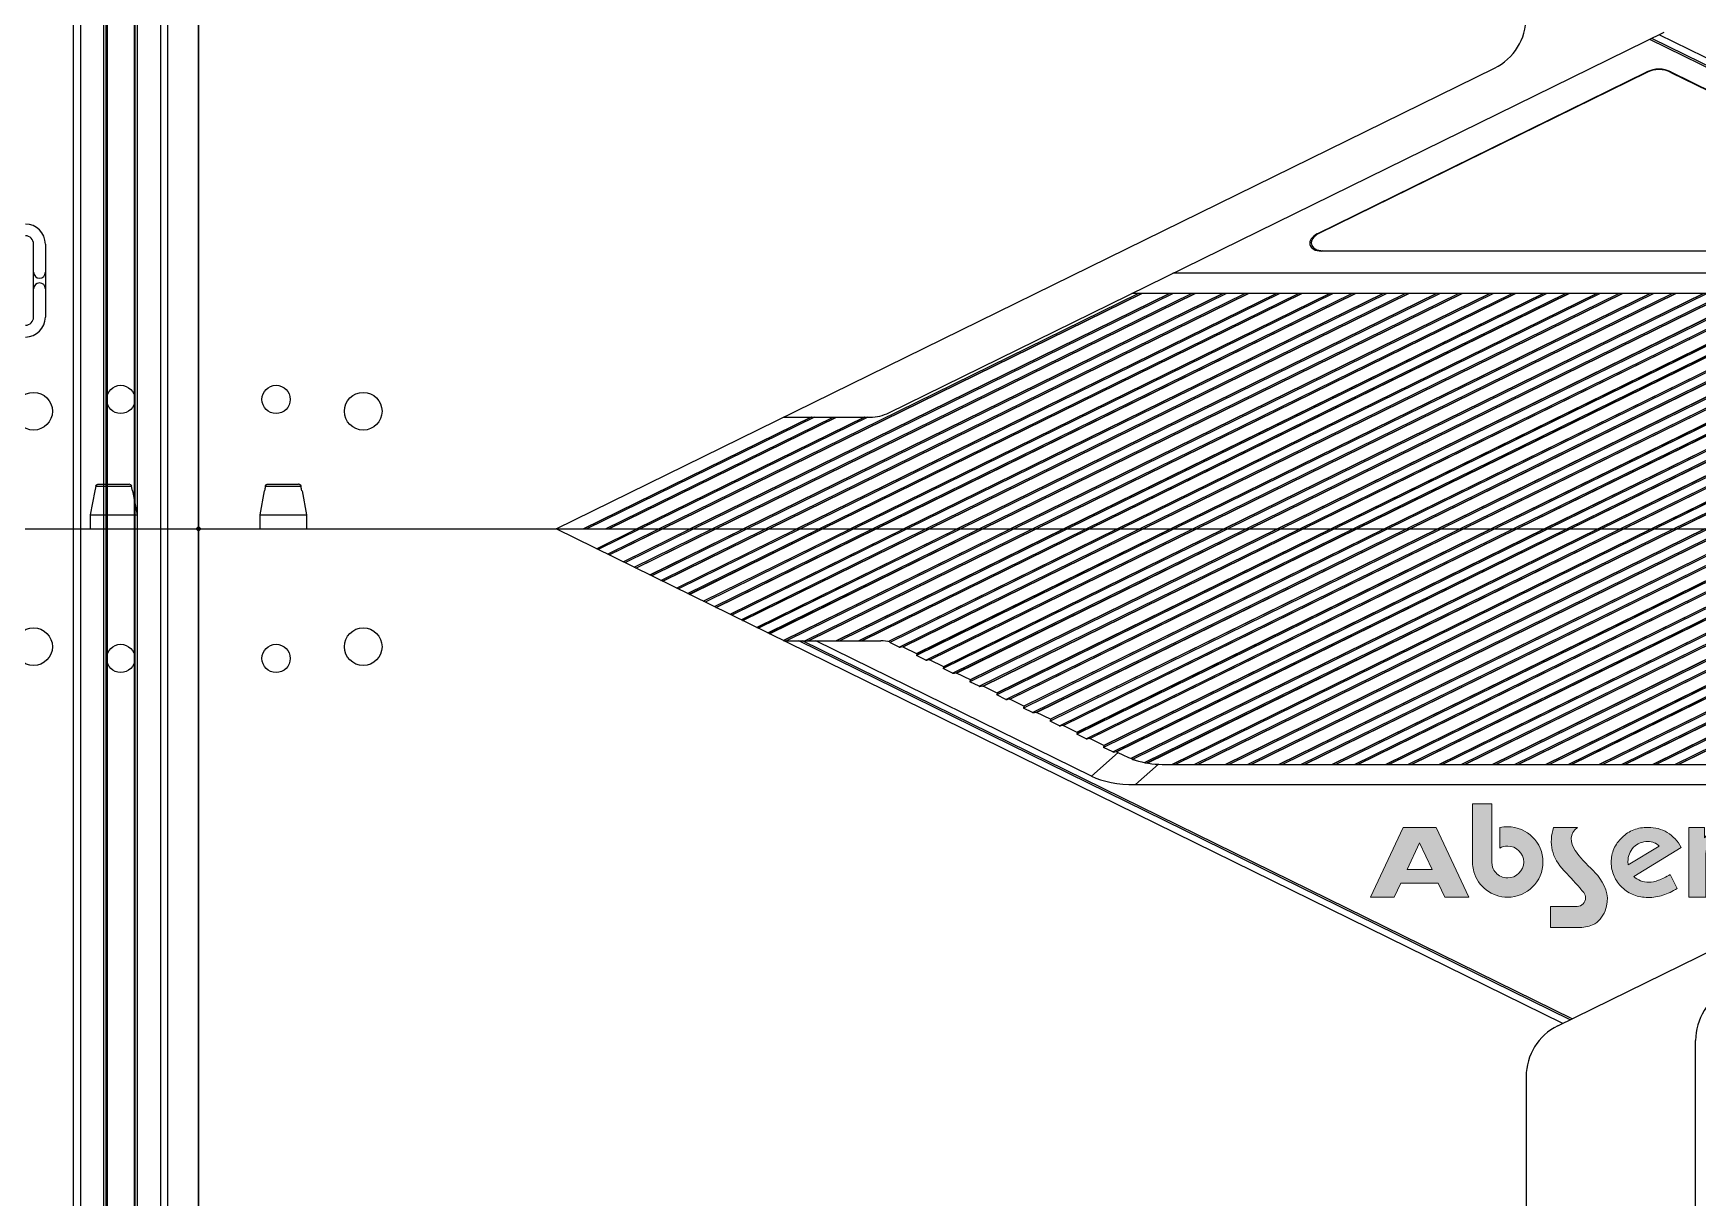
# Model space of a CAD drawing. Header units: millimetres. Extents: x 1927 to 14264, y 1863 to 5555.
# Drawn here: x 11938.8 to 12292.3, y 4331.5 to 4578.8 of the extents above; entities that cross this region are included whole.
import ezdxf

# ---------------------------------------------------------------- set-up
doc = ezdxf.new("R2010")
doc.units = ezdxf.units.MM
doc.layers.add('02___PRT_ALL_AXES', color=7, linetype='Continuous')
doc.layers.add('图层 1', color=7, linetype='Continuous', lineweight=18)

# ---------------------------------------------------------------- blocks, each defined once
blk = doc.blocks.new('rygj')
at = {"color": 114, "linetype": 'Continuous', "true_color": 0x139b48}
for p, q in [((4442.06, 3171.65), (5101.06, 3171.65)), ((4442.06, 3170.15), (5101.06, 3170.15)), ((4495.01, 3165.25), (5068.7, 3165.25)), ((4495.4, 3164.75), (5068.31, 3164.75)), ((4495.01, 3158.05), (5068.7, 3158.05)), ((4495.4, 3158.55), (5068.31, 3158.55)), ((4442.06, 3153.15), (5101.06, 3153.15)), ((4442.06, 3151.65), (5101.06, 3151.65))]:
    blk.add_line(p, q, dxfattribs=at)
at = {"layer": '02___PRT_ALL_AXES', "color": 114, "linetype": 'Continuous', "true_color": 0x139b48}
for p, q in [((5068.14, 3164.49), (4464.57, 3164.49)), ((5068.14, 3158.81), (4464.57, 3158.81))]:
    blk.add_line(p, q, dxfattribs=at)
blk = doc.blocks.new('ryfh')
at = {"rotation": 90}
blk.add_blockref('rygj', (11445.27, 369.86), dxfattribs=at)
blk = doc.blocks.new('RYHF')
at = {"true_color": 0xf58220}
h = blk.add_hatch(color=30, dxfattribs=at)
edge = h.paths.add_edge_path()
edge.add_spline(control_points=[(7070.79, 5802.24), (7070.93, 5801.83), (7071.16, 5801.45), (7071.44, 5801.13), (7072.06, 5800.42), (7072.98, 5799.97), (7073.99, 5799.97), (7075.86, 5799.97), (7077.38, 5801.5), (7077.38, 5803.36), (7077.38, 5805.23), (7075.86, 5806.76), (7073.99, 5806.76), (7073.38, 5806.76), (7072.81, 5806.59), (7072.31, 5806.31), (7072.31, 5806.31), (7072.31, 5810.66), (7072.31, 5810.66), (7072.87, 5810.79), (7073.43, 5810.85), (7073.99, 5810.85), (7078.12, 5810.85), (7081.48, 5807.49), (7081.48, 5803.36), (7081.48, 5799.24), (7078.12, 5795.88), (7073.99, 5795.88), (7070.58, 5795.88), (7067.69, 5798.18), (7066.79, 5801.31), (7066.5, 5802.33), (7066.5, 5803.3), (7066.5, 5804.36), (7066.5, 5804.36), (7066.5, 5805.57), (7066.5, 5805.57), (7066.5, 5805.57), (7066.5, 5815.69), (7066.5, 5815.69), (7066.5, 5815.69), (7070.6, 5815.69), (7070.6, 5815.69), (7070.6, 5811.89), (7070.6, 5808.09), (7070.6, 5804.28), (7070.6, 5803.58), (7070.55, 5802.92), (7070.79, 5802.24)], knot_values=[0, 0, 0, 0, 1, 1, 1, 2, 2, 2, 3, 3, 3, 4, 4, 4, 5, 5, 5, 6, 6, 6, 7, 7, 7, 8, 8, 8, 9, 9, 9, 10, 10, 10, 11, 11, 11, 12, 12, 12, 13, 13, 13, 14, 14, 14, 15, 15, 15, 16, 16, 16, 16], degree=3, periodic=0)
h = blk.add_hatch(color=256)
h.paths.add_polyline_path([(7052.62, 5801.75), (7057.92, 5801.75), (7055.27, 5807.44)], flags=16)
h.paths.add_polyline_path([(7059.25, 5798.89), (7051.28, 5798.89), (7049.88, 5795.88), (7044.84, 5795.88), (7051.76, 5810.72), (7056.31, 5810.72), (7058.77, 5810.72), (7065.7, 5795.88), (7060.66, 5795.88)])
h = blk.add_hatch(color=256)
edge = h.paths.add_edge_path()
edge.add_spline(control_points=[(7083.75, 5810.72), (7083.75, 5810.72), (7088.8, 5810.72), (7088.8, 5810.72), (7087.07, 5809.48), (7087.19, 5807.43), (7088.31, 5805.8), (7088.65, 5805.3), (7089.07, 5804.79), (7089.49, 5804.28), (7090.89, 5802.62), (7092.4, 5801.49), (7093.56, 5799.89), (7095.06, 5797.84), (7095.68, 5795.56), (7094.69, 5793.01), (7094.17, 5791.7), (7093.26, 5790.6), (7092.03, 5790.03), (7091.1, 5789.6), (7090.03, 5789.44), (7088.92, 5789.44), (7088.92, 5789.44), (7083.09, 5789.44), (7083.09, 5789.44), (7083.09, 5789.44), (7083.09, 5793.94), (7083.09, 5793.94), (7083.09, 5793.94), (7088.74, 5793.94), (7088.74, 5793.94), (7088.74, 5793.94), (7088.74, 5793.94), (7088.74, 5793.94), (7088.74, 5793.94), (7088.74, 5793.94), (7088.74, 5793.94), (7088.74, 5793.94), (7088.75, 5793.94), (7088.75, 5793.94), (7088.75, 5793.94), (7088.76, 5793.94), (7088.76, 5793.94), (7089.74, 5793.95), (7090.54, 5794.75), (7090.54, 5795.75), (7090.54, 5796.6), (7089.86, 5797.2), (7089.35, 5797.79), (7088.05, 5799.27), (7086.68, 5800.79), (7085.94, 5801.54), (7083.35, 5804.24), (7082.63, 5807.32), (7083.75, 5810.72)], knot_values=[0, 0, 0, 0, 1, 1, 1, 2, 2, 2, 3, 3, 3, 4, 4, 4, 5, 5, 5, 6, 6, 6, 7, 7, 7, 8, 8, 8, 9, 9, 9, 10, 10, 10, 11, 11, 11, 12, 12, 12, 13, 13, 13, 14, 14, 14, 15, 15, 15, 16, 16, 16, 17, 17, 17, 18, 18, 18, 18], degree=3, periodic=0)
h = blk.add_hatch(color=256)
edge = h.paths.add_edge_path()
edge.add_spline(control_points=[(7109.98, 5797.74), (7108.99, 5797.1), (7107.98, 5796.62), (7106.97, 5796.31), (7105.95, 5795.98), (7104.89, 5795.83), (7103.8, 5795.83), (7102.72, 5795.83), (7101.72, 5796.01), (7100.79, 5796.37), (7099.86, 5796.73), (7099.02, 5797.26), (7098.28, 5797.96), (7097.53, 5798.67), (7096.96, 5799.48), (7096.57, 5800.38), (7096.18, 5801.29), (7095.98, 5802.26), (7095.98, 5803.28), (7095.98, 5804.31), (7096.17, 5805.28), (7096.55, 5806.17), (7096.94, 5807.07), (7097.51, 5807.87), (7098.28, 5808.59), (7099.02, 5809.31), (7099.85, 5809.85), (7100.76, 5810.2), (7101.66, 5810.55), (7102.68, 5810.72), (7103.8, 5810.72), (7105.32, 5810.72), (7106.68, 5810.36), (7107.88, 5809.63), (7109.09, 5808.9), (7110.08, 5807.84), (7110.85, 5806.45), (7110.85, 5806.45), (7100.76, 5800.28), (7100.76, 5800.28), (7101.19, 5799.88), (7101.68, 5799.58), (7102.22, 5799.38), (7102.75, 5799.18), (7103.34, 5799.08), (7103.98, 5799.08), (7104.62, 5799.08), (7105.32, 5799.21), (7106.05, 5799.48), (7106.78, 5799.74), (7107.6, 5800.16), (7108.52, 5800.73), (7108.52, 5800.73), (7109.98, 5797.74), (7109.98, 5797.74)], knot_values=[0, 0, 0, 0, 1, 1, 1, 2, 2, 2, 3, 3, 3, 4, 4, 4, 5, 5, 5, 6, 6, 6, 7, 7, 7, 8, 8, 8, 9, 9, 9, 10, 10, 10, 11, 11, 11, 12, 12, 12, 13, 13, 13, 14, 14, 14, 15, 15, 15, 16, 16, 16, 17, 17, 17, 18, 18, 18, 18], degree=3, periodic=0)
edge = h.paths.add_edge_path(flags=16)
edge.add_spline(control_points=[(7099.56, 5802.78), (7099.56, 5802.78), (7106.13, 5806.75), (7106.13, 5806.75), (7105.84, 5807.07), (7105.5, 5807.31), (7105.1, 5807.47), (7104.7, 5807.63), (7104.24, 5807.71), (7103.74, 5807.71), (7102.54, 5807.71), (7101.54, 5807.3), (7100.74, 5806.49), (7099.94, 5805.68), (7099.53, 5804.65), (7099.53, 5803.41), (7099.53, 5803.24), (7099.54, 5803.11), (7099.54, 5803.02), (7099.55, 5802.93), (7099.55, 5802.85), (7099.56, 5802.78)], knot_values=[0, 0, 0, 0, 1, 1, 1, 2, 2, 2, 3, 3, 3, 4, 4, 4, 5, 5, 5, 6, 6, 6, 7, 7, 7, 7], degree=3, periodic=0)
h = blk.add_hatch(color=256)
edge = h.paths.add_edge_path()
edge.add_spline(control_points=[(7112.47, 5795.88), (7112.47, 5795.88), (7112.47, 5810.72), (7112.47, 5810.72), (7112.47, 5810.72), (7115.8, 5810.72), (7115.8, 5810.72), (7115.8, 5810.72), (7115.8, 5808.52), (7115.8, 5808.52), (7116.96, 5809.9), (7118.13, 5810.45), (7119.9, 5810.4), (7120.86, 5810.4), (7122.37, 5809.76), (7123.13, 5808.85), (7123.86, 5807.92), (7124.39, 5807.15), (7124.39, 5805.45), (7124.39, 5805.45), (7124.39, 5795.88), (7124.39, 5795.88), (7124.39, 5795.88), (7120.75, 5795.88), (7120.75, 5795.88), (7120.75, 5795.88), (7120.75, 5804.19), (7120.75, 5804.19), (7120.75, 5804.67), (7120.75, 5805.2), (7120.67, 5805.69), (7120.61, 5806.08), (7120.39, 5806.51), (7120.07, 5806.85), (7119.14, 5807.85), (7117.43, 5807.82), (7116.57, 5806.72), (7116.12, 5806.13), (7116.08, 5805.56), (7116.08, 5804.11), (7116.08, 5804.11), (7116.08, 5795.88), (7116.08, 5795.88), (7116.08, 5795.88), (7112.47, 5795.88), (7112.47, 5795.88)], knot_values=[0, 0, 0, 0, 1, 1, 1, 2, 2, 2, 3, 3, 3, 4, 4, 4, 5, 5, 5, 6, 6, 6, 7, 7, 7, 8, 8, 8, 9, 9, 9, 10, 10, 10, 11, 11, 11, 12, 12, 12, 13, 13, 13, 14, 14, 14, 15, 15, 15, 15], degree=3, periodic=0)
at = {"color": 7, "linetype": 'Continuous'}
for p, q in [((6810.05, 5882.85), (6809.99, 5882.52)), ((6810.02, 5882.69), (6809.99, 5882.52)), ((6810.05, 5882.85), (6810.02, 5882.69)), ((6810.11, 5883.18), (6810.05, 5882.85)), ((6810.11, 5883.18), (6817.69, 5883.18)), ((6810.61, 5883.59), (6817.18, 5883.59)), ((6817.75, 5882.85), (6817.69, 5883.18)), ((6817.81, 5882.52), (6817.75, 5882.85)), ((6817.78, 5882.69), (6817.75, 5882.85)), ((6817.81, 5882.52), (6817.78, 5882.69)), ((7374.05, 5882.85), (7373.99, 5882.52)), ((7374.02, 5882.69), (7373.99, 5882.52)), ((7374.05, 5882.85), (7374.02, 5882.69)), ((7374.11, 5883.18), (7374.05, 5882.85)), ((7374.11, 5883.18), (7381.69, 5883.18)), ((7374.61, 5883.59), (7381.18, 5883.59)), ((7381.75, 5882.85), (7381.69, 5883.18)), ((7381.81, 5882.52), (7381.75, 5882.85)), ((7381.78, 5882.69), (7381.75, 5882.85)), ((7381.81, 5882.52), (7381.78, 5882.69)), ((6809.87, 5882.19), (6808.92, 5877.09)), ((6809.93, 5882.19), (6809.87, 5882.19)), ((6809.99, 5882.52), (6809.93, 5882.19)), ((6817.87, 5882.19), (6817.81, 5882.52)), ((6817.93, 5882.19), (6817.87, 5882.19)), ((6817.93, 5882.19), (6818.87, 5877.09)), ((7373.87, 5882.19), (7372.92, 5877.09)), ((7373.93, 5882.19), (7373.87, 5882.19)), ((7373.99, 5882.52), (7373.93, 5882.19)), ((7381.87, 5882.19), (7381.81, 5882.52)), ((7381.93, 5882.19), (7381.87, 5882.19)), ((7381.93, 5882.19), (7382.87, 5877.09)), ((6808.92, 5877.09), (6808.92, 5874.09)), ((6808.92, 5877.09), (6818.87, 5877.09)), ((6818.87, 5877.09), (6818.87, 5874.09)), ((7372.92, 5877.09), (7372.92, 5874.09)), ((7372.92, 5877.09), (7382.87, 5877.09)), ((7382.87, 5877.09), (7382.87, 5874.09)), ((6796.4, 5874.09), (6795.9, 5873.59)), ((6795.9, 5536.59), (6795.9, 5874.09)), ((6795.9, 5874.09), (7395.9, 5874.09)), ((7085.69, 5769.1), (6871.9, 5874.09)), ((6880.45, 5869.89), (6889, 5874.09)), ((6889.07, 5874.09), (6880.49, 5869.87)), ((6889.75, 5874.09), (6880.83, 5869.71)), ((6882.8, 5868.74), (6893.69, 5874.09)), ((6883.13, 5868.57), (6894.37, 5874.09)), ((6883.17, 5868.56), (6894.44, 5874.09)), ((6886.12, 5867.11), (6900.34, 5874.09)), ((6900.42, 5874.09), (6886.16, 5867.09)), ((6901.09, 5874.09), (6886.5, 5866.92)), ((6888.47, 5865.96), (6905.03, 5874.09)), ((6888.81, 5865.79), (6905.71, 5874.09)), ((6888.84, 5865.77), (6905.79, 5874.09)), ((6891.79, 5864.32), (6911.69, 5874.09)), ((6911.76, 5874.09), (6891.83, 5864.3)), ((6912.44, 5874.09), (6892.17, 5864.14)), ((6894.14, 5863.17), (6916.38, 5874.09)), ((6894.48, 5863), (6917.06, 5874.09)), ((6894.51, 5862.99), (6917.13, 5874.09)), ((6897.46, 5861.54), (6923.03, 5874.09)), ((6923.1, 5874.09), (6897.5, 5861.52)), ((6923.78, 5874.09), (6897.84, 5861.35)), ((6899.81, 5860.39), (6927.72, 5874.09)), ((6900.15, 5860.22), (6928.4, 5874.09)), ((6900.19, 5860.2), (6928.47, 5874.09)), ((6903.14, 5858.75), (6934.37, 5874.09)), ((6934.45, 5874.09), (6903.17, 5858.73)), ((6935.12, 5874.09), (6903.51, 5858.57)), ((6905.48, 5857.6), (6939.06, 5874.09)), ((6905.82, 5857.43), (6939.74, 5874.09)), ((6905.86, 5857.42), (6939.82, 5874.09)), ((6908.81, 5855.97), (6945.72, 5874.09)), ((6945.79, 5874.09), (6908.84, 5855.95)), ((6946.47, 5874.09), (6909.18, 5855.78)), ((6911.15, 5854.81), (6950.41, 5874.09)), ((6911.49, 5854.65), (6951.09, 5874.09)), ((6911.53, 5854.63), (6951.16, 5874.09)), ((6914.48, 5853.18), (6957.06, 5874.09)), ((6957.13, 5874.09), (6914.52, 5853.16)), ((6957.81, 5874.09), (6914.86, 5853)), ((6916.82, 5852.03), (6961.75, 5874.09)), ((6917.16, 5851.86), (6962.43, 5874.09)), ((6917.2, 5851.84), (6962.5, 5874.09)), ((6920.15, 5850.4), (6968.4, 5874.09)), ((6968.47, 5874.09), (6920.19, 5850.38)), ((6969.15, 5874.09), (6920.79, 5850.34)), ((6924.73, 5850.34), (6973.09, 5874.09)), ((6925.41, 5850.34), (6973.77, 5874.09)), ((6925.48, 5850.34), (6973.85, 5874.09)), ((6979.74, 5874.09), (6931.38, 5850.34)), ((6979.82, 5874.09), (6931.45, 5850.34)), ((6980.5, 5874.09), (6932.13, 5850.34)), ((6936.07, 5850.34), (6984.44, 5874.09)), ((6936.75, 5850.34), (6985.12, 5874.09)), ((6936.83, 5850.34), (6985.19, 5874.09)), ((6991.09, 5874.09), (6942.44, 5850.2)), ((6991.16, 5874.09), (6942.49, 5850.19)), ((6991.84, 5874.09), (6942.76, 5849.99)), ((6944.73, 5849.02), (6995.78, 5874.09)), ((6945.52, 5849.08), (6996.46, 5874.09)), ((6945.56, 5849.06), (6996.53, 5874.09)), ((7003.18, 5874.09), (6948.43, 5847.2)), ((7002.43, 5874.09), (6948.51, 5847.61)), ((7002.5, 5874.09), (6948.55, 5847.59)), ((6950.4, 5846.24), (7007.12, 5874.09)), ((6951.19, 5846.29), (7007.8, 5874.09)), ((6951.23, 5846.27), (7007.88, 5874.09)), ((7014.53, 5874.09), (6954.1, 5844.42)), ((7013.77, 5874.09), (6954.18, 5844.83)), ((7013.85, 5874.09), (6954.22, 5844.81)), ((6956.07, 5843.45), (7018.47, 5874.09)), ((6956.87, 5843.51), (7019.15, 5874.09)), ((6956.9, 5843.49), (7019.22, 5874.09)), ((7025.87, 5874.09), (6959.77, 5841.63)), ((7025.12, 5874.09), (6959.85, 5842.04)), ((7025.19, 5874.09), (6959.89, 5842.02)), ((6961.74, 5840.67), (7029.81, 5874.09)), ((6962.54, 5840.72), (7030.49, 5874.09)), ((6962.57, 5840.7), (7030.56, 5874.09)), ((7037.21, 5874.09), (6965.45, 5838.85)), ((7036.46, 5874.09), (6965.52, 5839.26)), ((7036.53, 5874.09), (6965.56, 5839.24)), ((6967.42, 5837.88), (7041.15, 5874.09)), ((6968.21, 5837.94), (7041.83, 5874.09)), ((6968.25, 5837.92), (7041.91, 5874.09)), ((7048.56, 5874.09), (6971.12, 5836.06)), ((7047.8, 5874.09), (6971.2, 5836.47)), ((7047.88, 5874.09), (6971.23, 5836.45)), ((6973.09, 5835.1), (7052.5, 5874.09)), ((6973.88, 5835.15), (7053.18, 5874.09)), ((6973.92, 5835.13), (7053.25, 5874.09)), ((7059.9, 5874.09), (6976.79, 5833.28)), ((7059.15, 5874.09), (6976.87, 5833.69)), ((7059.22, 5874.09), (6976.9, 5833.67)), ((6978.76, 5832.31), (7063.84, 5874.09)), ((6979.55, 5832.37), (7064.52, 5874.09)), ((6979.59, 5832.35), (7064.59, 5874.09)), ((7071.24, 5874.09), (6982.46, 5830.49)), ((7070.49, 5874.09), (6982.54, 5830.9)), ((7070.56, 5874.09), (6982.58, 5830.88)), ((6984.43, 5829.53), (7075.18, 5874.09)), ((6985.22, 5829.58), (7075.86, 5874.09)), ((6985.26, 5829.56), (7075.94, 5874.09)), ((7082.59, 5874.09), (6988.13, 5827.71)), ((7081.83, 5874.09), (6988.21, 5828.11)), ((7081.91, 5874.09), (6988.25, 5828.1)), ((6990.1, 5826.74), (7086.53, 5874.09)), ((6990.9, 5826.8), (7087.21, 5874.09)), ((6990.93, 5826.78), (7087.28, 5874.09)), ((7093.18, 5874.09), (6993.94, 5825.36)), ((7093.25, 5874.09), (6993.99, 5825.34)), ((7093.93, 5874.09), (6994.28, 5825.15)), ((6996.85, 5824.48), (7097.87, 5874.09)), ((6997.34, 5824.39), (7098.55, 5874.09)), ((6997.4, 5824.38), (7098.62, 5874.09)), ((7104.52, 5874.09), (7002.7, 5824.09)), ((7104.59, 5874.09), (7002.78, 5824.09)), ((7105.27, 5874.09), (7003.46, 5824.09)), ((7007.39, 5824.09), (7109.21, 5874.09)), ((7008.07, 5824.09), (7109.89, 5874.09)), ((7008.15, 5824.09), (7109.97, 5874.09)), ((7115.86, 5874.09), (7014.05, 5824.09)), ((7115.94, 5874.09), (7014.12, 5824.09)), ((7116.62, 5874.09), (7014.8, 5824.09)), ((7018.74, 5824.09), (7120.56, 5874.09)), ((7019.42, 5824.09), (7121.24, 5874.09)), ((7019.49, 5824.09), (7121.31, 5874.09)), ((7127.21, 5874.09), (7025.39, 5824.09)), ((7127.28, 5874.09), (7025.46, 5824.09)), ((7127.96, 5874.09), (7026.14, 5824.09)), ((7030.08, 5824.09), (7131.9, 5874.09)), ((7030.76, 5824.09), (7132.58, 5874.09)), ((7030.83, 5824.09), (7132.65, 5874.09)), ((7138.55, 5874.09), (7036.73, 5824.09)), ((7138.62, 5874.09), (7036.81, 5824.09)), ((7139.3, 5874.09), (7037.49, 5824.09)), ((7041.42, 5824.09), (7143.24, 5874.09)), ((7042.1, 5824.09), (7143.92, 5874.09)), ((7042.18, 5824.09), (7144, 5874.09)), ((7149.89, 5874.09), (7048.08, 5824.09)), ((7149.97, 5874.09), (7048.15, 5824.09)), ((7150.65, 5874.09), (7048.83, 5824.09)), ((7052.77, 5824.09), (7154.59, 5874.09)), ((7053.45, 5824.09), (7155.27, 5874.09)), ((7053.52, 5824.09), (7155.34, 5874.09)), ((7161.24, 5874.09), (7059.42, 5824.09)), ((7161.31, 5874.09), (7059.49, 5824.09)), ((7161.99, 5874.09), (7060.17, 5824.09)), ((7064.11, 5824.09), (7165.93, 5874.09)), ((7064.79, 5824.09), (7166.61, 5874.09)), ((7064.86, 5824.09), (7166.68, 5874.09)), ((7172.58, 5874.09), (7070.76, 5824.09)), ((7172.65, 5874.09), (7070.84, 5824.09)), ((7173.33, 5874.09), (7071.51, 5824.09)), ((7075.45, 5824.09), (7177.27, 5874.09)), ((7076.13, 5824.09), (7177.95, 5874.09)), ((7076.21, 5824.09), (7178.02, 5874.09)), ((7183.92, 5874.09), (7082.11, 5824.09)), ((7184, 5874.09), (7082.18, 5824.09)), ((7184.68, 5874.09), (7082.86, 5824.09)), ((7086.8, 5824.09), (7188.62, 5874.09)), ((7087.48, 5824.09), (7189.29, 5874.09)), ((7087.55, 5824.09), (7189.37, 5874.09)), ((7195.27, 5874.09), (7093.45, 5824.09)), ((7195.34, 5874.09), (7093.52, 5824.09)), ((7196.02, 5874.09), (7094.2, 5824.09)), ((7098.14, 5824.09), (7199.96, 5874.09)), ((7098.82, 5824.09), (7200.64, 5874.09)), ((7098.89, 5824.09), (7200.71, 5874.09)), ((7206.61, 5874.09), (7104.79, 5824.09)), ((7206.68, 5874.09), (7104.86, 5824.09)), ((7207.36, 5874.09), (7105.54, 5824.09)), ((7109.48, 5824.09), (7211.3, 5874.09)), ((7110.16, 5824.09), (7211.98, 5874.09)), ((7110.24, 5824.09), (7212.05, 5874.09)), ((7395.9, 5873.59), (7395.4, 5874.09)), ((7395.9, 5874.09), (7395.9, 5536.59)), ((6920.26, 5850.34), (6940.86, 5850.34)), ((7087.28, 5769.88), (6923.44, 5850.34)), ((7087.68, 5770.08), (6924.23, 5850.34)), ((6985.56, 5821.62), (6927.07, 5850.34)), ((6944.73, 5849.02), (6942.76, 5849.99)), ((6945.4, 5849.14), (6948.67, 5847.53)), ((6950.4, 5846.24), (6948.43, 5847.2)), ((7084.61, 5768.57), (7249.24, 5849.42)), ((6954.34, 5844.75), (6951.07, 5846.35)), ((6956.07, 5843.45), (6954.1, 5844.42)), ((6960.01, 5841.96), (6956.74, 5843.57)), ((6961.74, 5840.67), (6959.77, 5841.63)), ((6965.69, 5839.18), (6962.41, 5840.78)), ((6967.42, 5837.88), (6965.45, 5838.85)), ((6971.36, 5836.39), (6968.08, 5838)), ((6973.09, 5835.1), (6971.12, 5836.06)), ((6977.03, 5833.61), (6973.76, 5835.21)), ((6978.76, 5832.31), (6976.79, 5833.28)), ((6982.7, 5830.82), (6979.43, 5832.43)), ((6984.43, 5829.53), (6982.46, 5830.49)), ((6988.37, 5828.04), (6985.1, 5829.64)), ((6985.56, 5821.62), (6991.26, 5826.62)), ((6990.1, 5826.74), (6988.13, 5827.71)), ((6990.77, 5826.86), (6992.65, 5825.93)), ((6999.83, 5824.11), (6994.93, 5819.81)), ((7000.59, 5824.09), (7197.66, 5824.09)), ((6994.93, 5819.81), (7188.94, 5819.81)), ((7113.9, 5652.88), (7113.9, 5765.45)), ((7077.9, 5757.8), (7077.9, 5645.23)), ((6942.56, 5561.26), (7107.19, 5642.11)), ((7104.12, 5640.6), (7267.57, 5560.34)), ((7104.52, 5640.8), (7268.36, 5560.34)), ((7106.11, 5641.58), (7319.9, 5536.59)), ((6871.9, 5536.59), (7071.19, 5634.46)), ((7033.54, 5599.26), (7103.55, 5633.64)), ((7103.55, 5633.55), (7033.89, 5599.34)), ((7103.55, 5633.55), (7103.55, 5633.64)), ((7108.66, 5633.55), (7108.66, 5633.64)), ((7108.66, 5633.64), (7178.68, 5599.26)), ((7108.66, 5633.55), (7178.33, 5599.34)), ((7033.89, 5599.34), (7033.54, 5599.26)), ((7360.9, 5581.59), (7360.9, 5597.09)), ((7363.4, 5597.09), (7363.4, 5581.59)), ((7034.74, 5595.67), (7034.39, 5595.59)), ((7177.83, 5595.59), (7034.39, 5595.59)), ((7034.74, 5595.67), (7177.48, 5595.67)), ((7196.87, 5590.88), (7002.86, 5590.88)), ((6893.69, 5536.59), (6995.51, 5586.59)), ((6894.37, 5536.59), (6996.19, 5586.59)), ((6894.44, 5536.59), (6996.26, 5586.59)), ((7002.16, 5586.59), (6900.34, 5536.59)), ((7002.23, 5586.59), (6900.41, 5536.59)), ((7002.91, 5586.59), (6901.09, 5536.59)), ((6905.03, 5536.59), (7006.85, 5586.59)), ((6905.71, 5536.59), (7007.53, 5586.59)), ((6905.79, 5536.59), (7007.6, 5586.59)), ((7013.5, 5586.59), (6911.68, 5536.59)), ((7013.58, 5586.59), (6911.76, 5536.59)), ((7014.26, 5586.59), (6912.44, 5536.59)), ((6916.38, 5536.59), (7018.19, 5586.59)), ((6917.06, 5536.59), (7018.87, 5586.59)), ((6917.13, 5536.59), (7018.95, 5586.59)), ((7024.85, 5586.59), (6923.03, 5536.59)), ((7024.92, 5586.59), (6923.1, 5536.59)), ((7025.6, 5586.59), (6923.78, 5536.59)), ((6927.72, 5536.59), (7029.54, 5586.59)), ((6928.4, 5536.59), (7030.22, 5586.59)), ((6928.47, 5536.59), (7030.29, 5586.59)), ((7036.19, 5586.59), (6934.37, 5536.59)), ((7036.26, 5586.59), (6934.44, 5536.59)), ((7036.94, 5586.59), (6935.12, 5536.59)), ((6939.06, 5536.59), (7040.88, 5586.59)), ((6939.74, 5536.59), (7041.56, 5586.59)), ((6939.82, 5536.59), (7041.63, 5586.59)), ((7047.53, 5586.59), (6945.71, 5536.59)), ((7047.61, 5586.59), (6945.79, 5536.59)), ((7048.29, 5586.59), (6946.47, 5536.59)), ((6950.41, 5536.59), (7052.22, 5586.59)), ((6951.09, 5536.59), (7052.9, 5586.59)), ((6951.16, 5536.59), (7052.98, 5586.59)), ((7058.88, 5586.59), (6957.06, 5536.59)), ((7058.95, 5586.59), (6957.13, 5536.59)), ((7059.63, 5586.59), (6957.81, 5536.59)), ((6961.75, 5536.59), (7063.57, 5586.59)), ((6962.43, 5536.59), (7064.25, 5586.59)), ((6962.5, 5536.59), (7064.32, 5586.59)), ((7070.22, 5586.59), (6968.4, 5536.59)), ((7070.29, 5586.59), (6968.47, 5536.59)), ((7070.97, 5586.59), (6969.15, 5536.59)), ((6973.09, 5536.59), (7074.91, 5586.59)), ((6973.77, 5536.59), (7075.59, 5586.59)), ((6973.85, 5536.59), (7075.66, 5586.59)), ((7081.56, 5586.59), (6979.74, 5536.59)), ((7081.64, 5586.59), (6979.82, 5536.59)), ((7082.32, 5586.59), (6980.5, 5536.59)), ((6984.44, 5536.59), (7086.25, 5586.59)), ((6985.12, 5536.59), (7086.93, 5586.59)), ((6985.19, 5536.59), (7087.01, 5586.59)), ((7092.91, 5586.59), (6991.09, 5536.59)), ((7092.98, 5586.59), (6991.16, 5536.59)), ((7093.66, 5586.59), (6991.84, 5536.59)), ((7191.21, 5586.59), (6994.14, 5586.59)), ((6995.78, 5536.59), (7097.6, 5586.59)), ((6996.46, 5536.59), (7098.28, 5586.59)), ((6996.53, 5536.59), (7098.35, 5586.59)), ((7104.25, 5586.59), (7002.43, 5536.59)), ((7104.32, 5586.59), (7002.5, 5536.59)), ((7105, 5586.59), (7003.18, 5536.59)), ((7007.12, 5536.59), (7108.94, 5586.59)), ((7007.8, 5536.59), (7109.62, 5586.59)), ((7007.88, 5536.59), (7109.69, 5586.59)), ((7115.59, 5586.59), (7013.77, 5536.59)), ((7115.67, 5586.59), (7013.85, 5536.59)), ((7116.35, 5586.59), (7014.53, 5536.59)), ((7018.47, 5536.59), (7120.28, 5586.59)), ((7019.15, 5536.59), (7120.96, 5586.59)), ((7019.22, 5536.59), (7121.04, 5586.59)), ((7126.94, 5586.59), (7025.12, 5536.59)), ((7127.01, 5586.59), (7025.19, 5536.59)), ((7127.69, 5586.59), (7025.87, 5536.59)), ((7029.81, 5536.59), (7131.63, 5586.59)), ((7030.49, 5536.59), (7132.31, 5586.59)), ((7030.56, 5536.59), (7132.38, 5586.59)), ((7138.28, 5586.59), (7036.46, 5536.59)), ((7138.35, 5586.59), (7036.53, 5536.59)), ((7139.03, 5586.59), (7037.21, 5536.59)), ((7041.15, 5536.59), (7142.97, 5586.59)), ((7041.83, 5536.59), (7143.65, 5586.59)), ((7041.91, 5536.59), (7143.72, 5586.59)), ((7149.62, 5586.59), (7047.8, 5536.59)), ((7149.7, 5586.59), (7047.88, 5536.59)), ((7150.37, 5586.59), (7048.56, 5536.59)), ((7052.5, 5536.59), (7154.31, 5586.59)), ((7053.18, 5536.59), (7154.99, 5586.59)), ((7053.25, 5536.59), (7155.07, 5586.59)), ((7160.97, 5586.59), (7059.15, 5536.59)), ((7161.04, 5586.59), (7059.22, 5536.59)), ((7161.72, 5586.59), (7059.9, 5536.59)), ((7063.84, 5536.59), (7165.66, 5586.59)), ((7064.52, 5536.59), (7166.34, 5586.59)), ((7064.59, 5536.59), (7166.41, 5586.59)), ((7172.31, 5586.59), (7070.49, 5536.59)), ((7172.38, 5586.59), (7070.56, 5536.59)), ((7173.06, 5586.59), (7071.24, 5536.59)), ((7075.18, 5536.59), (7177, 5586.59)), ((7075.86, 5536.59), (7177.68, 5586.59)), ((7075.94, 5536.59), (7177.75, 5586.59)), ((7183.65, 5586.59), (7081.83, 5536.59)), ((7183.73, 5586.59), (7081.91, 5536.59)), ((7184.4, 5586.59), (7082.59, 5536.59)), ((7086.53, 5536.59), (7188.34, 5586.59)), ((7087.21, 5536.59), (7189.02, 5586.59)), ((7087.28, 5536.59), (7189.1, 5586.59)), ((7194.4, 5586.3), (7093.18, 5536.59)), ((7194.45, 5586.29), (7093.25, 5536.59)), ((7194.95, 5586.2), (7093.93, 5536.59)), ((7097.87, 5536.59), (7197.52, 5585.53)), ((7098.55, 5536.59), (7197.81, 5585.34)), ((7098.62, 5536.59), (7197.85, 5585.32)), ((7200.87, 5583.9), (7104.52, 5536.59)), ((7200.9, 5583.89), (7104.59, 5536.59)), ((7201.7, 5583.94), (7105.27, 5536.59)), ((7109.21, 5536.59), (7203.67, 5582.97)), ((7109.89, 5536.59), (7203.55, 5582.59)), ((7109.96, 5536.59), (7203.59, 5582.57)), ((6926.02, 5560.34), (6877.66, 5536.59)), ((6926.09, 5560.34), (6877.73, 5536.59)), ((6926.77, 5560.34), (6878.41, 5536.59)), ((6882.35, 5536.59), (6930.71, 5560.34)), ((6883.03, 5536.59), (6931.39, 5560.34)), ((6883.1, 5536.59), (6931.46, 5560.34)), ((6937.36, 5560.34), (6889, 5536.59)), ((6937.44, 5560.34), (6889.07, 5536.59)), ((6938.11, 5560.34), (6889.75, 5536.59)), ((6920.26, 5560.34), (6938.59, 5560.34)), ((6795.9, 5537.09), (6796.4, 5536.59)), ((6795.9, 5536.59), (7395.9, 5536.59)), ((7395.4, 5536.59), (7395.9, 5537.09))]:
    blk.add_line(p, q, dxfattribs=at)
blk.add_line((7070.79, 5802.24), (7070.79, 5802.24))
blk.add_line((7070.79, 5802.24), (7070.79, 5802.24))
blk.add_line((7070.79, 5802.24), (7070.79, 5802.24))
for centre, radius in [((6830.9, 5849.09), 4), ((7360.9, 5849.09), 4), ((6812.4, 5846.59), 3), ((7379.4, 5846.59), 3), ((6812.4, 5564.09), 3), ((6830.9, 5561.59), 4), ((7360.9, 5561.59), 4), ((7379.4, 5564.09), 3)]:
    blk.add_circle(centre, radius, dxfattribs=at)
for centre, radius, start, end in [((6817.18, 5883.07), 0.522, 77.0352, 89.9936), ((7381.18, 5883.07), 0.522, 77.0352, 89.9936), ((6940.86, 5841.34), 9, 77.6267, 90), ((7000.59, 5842.09), 18, 243.8457, 249.3822), ((7000.59, 5842.09), 18, 251.4761, 270), ((7125.9, 5765.45), 12, 116.1543, 180), ((7089.9, 5757.8), 12, 116.1543, 180), ((7065.9, 5645.23), 12, 296.1543, 0), ((7359.15, 5597.09), 4.25, 0, 90), ((7359.15, 5597.09), 1.75, 0, 90), ((7362.15, 5591.09), 1.25, 180, 0), ((7362.15, 5587.59), 1.25, 0, 180), ((7359.15, 5581.59), 4.25, 270, 0), ((7359.15, 5581.59), 1.75, 270, 0), ((6938.59, 5569.34), 9, 270, 296.1543)]:
    blk.add_arc(centre, radius, start, end, dxfattribs=at)
for centre, major_axis, ratio, start_param, end_param in [((6944.8, 5850.99), (2.07, 0.98), 0.130507, 2.846583, 3.244909), ((6946.77, 5850.02), (2.07, 0.98), 0.130507, -3.038276, -2.358602), ((6950.47, 5848.21), (2.07, 0.98), 0.130507, 2.565236, 3.244909), ((6952.44, 5847.24), (2.07, 0.98), 0.130507, -3.038276, -2.358602), ((6956.14, 5845.42), (2.07, 0.98), 0.130507, 2.565236, 3.244909), ((6958.11, 5844.45), (2.07, 0.98), 0.130507, -3.038276, -2.358602), ((6961.82, 5842.64), (2.07, 0.98), 0.130507, 2.565236, 3.244909), ((6963.79, 5841.67), (2.07, 0.98), 0.130507, -3.038276, -2.358602), ((6967.49, 5839.85), (2.07, 0.98), 0.130507, 2.565236, 3.244909), ((6969.46, 5838.88), (2.07, 0.98), 0.130507, -3.038276, -2.358602), ((6973.16, 5837.07), (2.07, 0.98), 0.130507, 2.565236, 3.244909), ((6975.13, 5836.1), (2.07, 0.98), 0.130507, -3.038276, -2.358602), ((6978.83, 5834.28), (2.07, 0.98), 0.130507, 2.565236, 3.244909), ((6980.8, 5833.31), (2.07, 0.98), 0.130507, -3.038276, -2.358602), ((6984.5, 5831.5), (2.07, 0.98), 0.130507, 2.565236, 3.244909), ((6986.47, 5830.53), (2.07, 0.98), 0.130507, -3.038276, -2.358602), ((6990.17, 5828.71), (2.07, 0.98), 0.130507, 2.565236, 3.244909), ((6992.14, 5827.74), (2.07, 0.98), 0.130507, -3.038276, -2.358602), ((7333.28, 6132.58), (345.95, 303.53), 0.152098, -3.034155, -3.027155), ((7327.91, 6127.86), (345.95, 303.53), 0.152098, -3.07842, -2.969946), ((7106.11, 5627.97), (0, 6.26), 0.958217, -0.439814, 0.439814), ((7106.11, 5627.88), (0, 6.26), 0.958217, -0.439814, 0.439814), ((7034.99, 5597.66), (3.02, 0.7), 0.645172, 1.916386, 4.366799), ((7035.33, 5597.74), (-3.02, -0.7), 0.645172, -1.225206, 1.225206)]:
    blk.add_ellipse(centre, major_axis=major_axis, ratio=ratio, start_param=start_param, end_param=end_param, dxfattribs=at)
for points, knots in [([(6810.11, 5883.18), (6810.11, 5883.19), (6810.12, 5883.23), (6810.14, 5883.26), (6810.15, 5883.29)], [0, 0, 0, 0, 0.249866, 1, 1, 1, 1]), ([(6810.15, 5883.29), (6810.15, 5883.31), (6810.17, 5883.34), (6810.19, 5883.38), (6810.21, 5883.39)], [0, 0, 0, 0, 0.500081, 1, 1, 1, 1]), ([(6810.21, 5883.39), (6810.22, 5883.41), (6810.24, 5883.44), (6810.27, 5883.46), (6810.29, 5883.47)], [0, 0, 0, 0, 0.499978, 1, 1, 1, 1]), ([(6810.29, 5883.47), (6810.3, 5883.49), (6810.33, 5883.51), (6810.37, 5883.53), (6810.38, 5883.54)], [0, 0, 0, 0, 0.500013, 1, 1, 1, 1]), ([(6810.38, 5883.54), (6810.4, 5883.55), (6810.44, 5883.56), (6810.48, 5883.57), (6810.5, 5883.58)], [0, 0, 0, 0, 0.499911, 1, 1, 1, 1]), ([(6810.5, 5883.58), (6810.51, 5883.58), (6810.55, 5883.59), (6810.58, 5883.59), (6810.61, 5883.59)], [0, 0, 0, 0, 0.250382, 1, 1, 1, 1]), ([(6817.3, 5883.58), (6817.32, 5883.57), (6817.36, 5883.56), (6817.4, 5883.55), (6817.41, 5883.54)], [0, 0, 0, 0, 0.500089, 1, 1, 1, 1]), ([(6817.41, 5883.54), (6817.43, 5883.53), (6817.47, 5883.51), (6817.5, 5883.49), (6817.51, 5883.47)], [0, 0, 0, 0, 0.499987, 1, 1, 1, 1]), ([(6817.51, 5883.47), (6817.53, 5883.46), (6817.56, 5883.44), (6817.58, 5883.41), (6817.59, 5883.39)], [0, 0, 0, 0, 0.500022, 1, 1, 1, 1]), ([(6817.59, 5883.39), (6817.6, 5883.38), (6817.63, 5883.34), (6817.64, 5883.31), (6817.65, 5883.29)], [0, 0, 0, 0, 0.499919, 1, 1, 1, 1]), ([(6817.65, 5883.29), (6817.66, 5883.28), (6817.67, 5883.25), (6817.68, 5883.21), (6817.69, 5883.18)], [0, 0, 0, 0, 0.250397, 1, 1, 1, 1]), ([(7374.11, 5883.18), (7374.11, 5883.19), (7374.12, 5883.23), (7374.14, 5883.26), (7374.15, 5883.29)], [0, 0, 0, 0, 0.249866, 1, 1, 1, 1]), ([(7374.15, 5883.29), (7374.15, 5883.31), (7374.17, 5883.34), (7374.19, 5883.38), (7374.21, 5883.39)], [0, 0, 0, 0, 0.500081, 1, 1, 1, 1]), ([(7374.21, 5883.39), (7374.22, 5883.41), (7374.24, 5883.44), (7374.27, 5883.46), (7374.29, 5883.47)], [0, 0, 0, 0, 0.499978, 1, 1, 1, 1]), ([(7374.29, 5883.47), (7374.3, 5883.49), (7374.33, 5883.51), (7374.37, 5883.53), (7374.38, 5883.54)], [0, 0, 0, 0, 0.500013, 1, 1, 1, 1]), ([(7374.38, 5883.54), (7374.4, 5883.55), (7374.44, 5883.56), (7374.48, 5883.57), (7374.5, 5883.58)], [0, 0, 0, 0, 0.499911, 1, 1, 1, 1]), ([(7374.5, 5883.58), (7374.51, 5883.58), (7374.55, 5883.59), (7374.58, 5883.59), (7374.61, 5883.59)], [0, 0, 0, 0, 0.250382, 1, 1, 1, 1]), ([(7381.3, 5883.58), (7381.32, 5883.57), (7381.36, 5883.56), (7381.4, 5883.55), (7381.41, 5883.54)], [0, 0, 0, 0, 0.500089, 1, 1, 1, 1]), ([(7381.41, 5883.54), (7381.43, 5883.53), (7381.47, 5883.51), (7381.5, 5883.49), (7381.51, 5883.47)], [0, 0, 0, 0, 0.499987, 1, 1, 1, 1]), ([(7381.51, 5883.47), (7381.53, 5883.46), (7381.56, 5883.44), (7381.58, 5883.41), (7381.59, 5883.39)], [0, 0, 0, 0, 0.500022, 1, 1, 1, 1]), ([(7381.59, 5883.39), (7381.6, 5883.38), (7381.63, 5883.34), (7381.64, 5883.31), (7381.65, 5883.29)], [0, 0, 0, 0, 0.499919, 1, 1, 1, 1]), ([(7381.65, 5883.29), (7381.66, 5883.28), (7381.67, 5883.25), (7381.68, 5883.21), (7381.69, 5883.18)], [0, 0, 0, 0, 0.250397, 1, 1, 1, 1]), ([(6994.28, 5825.15), (6994.27, 5825.16), (6994.26, 5825.16), (6994.25, 5825.16), (6994.24, 5825.17), (6994.23, 5825.18), (6994.23, 5825.19), (6994.23, 5825.2), (6994.23, 5825.22), (6994.24, 5825.23), (6994.24, 5825.24), (6994.25, 5825.24)], [0, 0, 0, 0, 0.126258, 0.252416, 0.378065, 0.440847, 0.503376, 0.627544, 0.751631, 0.875774, 1, 1, 1, 1])]:
    blk.add_open_spline(points, degree=3, knots=knots, dxfattribs=at)
at = {"layer": '图层 1', "lineweight": 0}
for points in [[(7059.25, 5798.89), (7051.28, 5798.89), (7049.88, 5795.88), (7044.84, 5795.88), (7051.76, 5810.72), (7056.31, 5810.72), (7058.77, 5810.72), (7065.7, 5795.88), (7060.66, 5795.88), (7059.25, 5798.89)], [(7052.62, 5801.75), (7057.92, 5801.75), (7055.27, 5807.44), (7052.62, 5801.75)]]:
    blk.add_lwpolyline(points, dxfattribs=at)
at = {"layer": '图层 1', "color": 30, "lineweight": 0, "true_color": 0xf58220}
blk.add_open_spline([(7070.79, 5802.24), (7070.93, 5801.83), (7071.16, 5801.45), (7071.44, 5801.13), (7072.06, 5800.42), (7072.98, 5799.97), (7073.99, 5799.97), (7075.86, 5799.97), (7077.38, 5801.5), (7077.38, 5803.36), (7077.38, 5805.23), (7075.86, 5806.76), (7073.99, 5806.76), (7073.38, 5806.76), (7072.81, 5806.59), (7072.31, 5806.31), (7072.31, 5806.31), (7072.31, 5810.66), (7072.31, 5810.66), (7072.87, 5810.79), (7073.43, 5810.85), (7073.99, 5810.85), (7078.12, 5810.85), (7081.48, 5807.49), (7081.48, 5803.36), (7081.48, 5799.24), (7078.12, 5795.88), (7073.99, 5795.88), (7070.58, 5795.88), (7067.69, 5798.18), (7066.79, 5801.31), (7066.5, 5802.33), (7066.5, 5803.3), (7066.5, 5804.36), (7066.5, 5804.36), (7066.5, 5805.57), (7066.5, 5805.57), (7066.5, 5805.57), (7066.5, 5815.69), (7066.5, 5815.69), (7066.5, 5815.69), (7070.6, 5815.69), (7070.6, 5815.69), (7070.6, 5811.89), (7070.6, 5808.09), (7070.6, 5804.28), (7070.6, 5803.58), (7070.55, 5802.92), (7070.79, 5802.24)], degree=3, knots=[0, 0, 0, 0, 1, 1, 1, 2, 2, 2, 3, 3, 3, 4, 4, 4, 5, 5, 5, 6, 6, 6, 7, 7, 7, 8, 8, 8, 9, 9, 9, 10, 10, 10, 11, 11, 11, 12, 12, 12, 13, 13, 13, 14, 14, 14, 15, 15, 15, 16, 16, 16, 16], dxfattribs=at)
at = {"layer": '图层 1', "lineweight": 0}
for points, knots in [([(7083.75, 5810.72), (7083.75, 5810.72), (7088.8, 5810.72), (7088.8, 5810.72), (7087.07, 5809.48), (7087.19, 5807.43), (7088.31, 5805.8), (7088.65, 5805.3), (7089.07, 5804.79), (7089.49, 5804.28), (7090.89, 5802.62), (7092.4, 5801.49), (7093.56, 5799.89), (7095.06, 5797.84), (7095.68, 5795.56), (7094.69, 5793.01), (7094.17, 5791.7), (7093.26, 5790.6), (7092.03, 5790.03), (7091.1, 5789.6), (7090.03, 5789.44), (7088.92, 5789.44), (7088.92, 5789.44), (7083.09, 5789.44), (7083.09, 5789.44), (7083.09, 5789.44), (7083.09, 5793.94), (7083.09, 5793.94), (7083.09, 5793.94), (7088.74, 5793.94), (7088.74, 5793.94), (7088.74, 5793.94), (7088.74, 5793.94), (7088.74, 5793.94), (7088.74, 5793.94), (7088.74, 5793.94), (7088.74, 5793.94), (7088.74, 5793.94), (7088.75, 5793.94), (7088.75, 5793.94), (7088.75, 5793.94), (7088.76, 5793.94), (7088.76, 5793.94), (7089.74, 5793.95), (7090.54, 5794.75), (7090.54, 5795.75), (7090.54, 5796.6), (7089.86, 5797.2), (7089.35, 5797.79), (7088.05, 5799.27), (7086.68, 5800.79), (7085.94, 5801.54), (7083.35, 5804.24), (7082.63, 5807.32), (7083.75, 5810.72)], [0, 0, 0, 0, 1, 1, 1, 2, 2, 2, 3, 3, 3, 4, 4, 4, 5, 5, 5, 6, 6, 6, 7, 7, 7, 8, 8, 8, 9, 9, 9, 10, 10, 10, 11, 11, 11, 12, 12, 12, 13, 13, 13, 14, 14, 14, 15, 15, 15, 16, 16, 16, 17, 17, 17, 18, 18, 18, 18]), ([(7109.98, 5797.74), (7108.99, 5797.1), (7107.98, 5796.62), (7106.97, 5796.31), (7105.95, 5795.98), (7104.89, 5795.83), (7103.8, 5795.83), (7102.72, 5795.83), (7101.72, 5796.01), (7100.79, 5796.37), (7099.86, 5796.73), (7099.02, 5797.26), (7098.28, 5797.96), (7097.53, 5798.67), (7096.96, 5799.48), (7096.57, 5800.38), (7096.18, 5801.29), (7095.98, 5802.26), (7095.98, 5803.28), (7095.98, 5804.31), (7096.17, 5805.28), (7096.55, 5806.17), (7096.94, 5807.07), (7097.51, 5807.87), (7098.28, 5808.59), (7099.02, 5809.31), (7099.85, 5809.85), (7100.76, 5810.2), (7101.66, 5810.55), (7102.68, 5810.72), (7103.8, 5810.72), (7105.32, 5810.72), (7106.68, 5810.36), (7107.88, 5809.63), (7109.09, 5808.9), (7110.08, 5807.84), (7110.85, 5806.45), (7110.85, 5806.45), (7100.76, 5800.28), (7100.76, 5800.28), (7101.19, 5799.88), (7101.68, 5799.58), (7102.22, 5799.38), (7102.75, 5799.18), (7103.34, 5799.08), (7103.98, 5799.08), (7104.62, 5799.08), (7105.32, 5799.21), (7106.05, 5799.48), (7106.78, 5799.74), (7107.6, 5800.16), (7108.52, 5800.73), (7108.52, 5800.73), (7109.98, 5797.74), (7109.98, 5797.74)], [0, 0, 0, 0, 1, 1, 1, 2, 2, 2, 3, 3, 3, 4, 4, 4, 5, 5, 5, 6, 6, 6, 7, 7, 7, 8, 8, 8, 9, 9, 9, 10, 10, 10, 11, 11, 11, 12, 12, 12, 13, 13, 13, 14, 14, 14, 15, 15, 15, 16, 16, 16, 17, 17, 17, 18, 18, 18, 18]), ([(7112.47, 5795.88), (7112.47, 5795.88), (7112.47, 5810.72), (7112.47, 5810.72), (7112.47, 5810.72), (7115.8, 5810.72), (7115.8, 5810.72), (7115.8, 5810.72), (7115.8, 5808.52), (7115.8, 5808.52), (7116.96, 5809.9), (7118.13, 5810.45), (7119.9, 5810.4), (7120.86, 5810.4), (7122.37, 5809.76), (7123.13, 5808.85), (7123.86, 5807.92), (7124.39, 5807.15), (7124.39, 5805.45), (7124.39, 5805.45), (7124.39, 5795.88), (7124.39, 5795.88), (7124.39, 5795.88), (7120.75, 5795.88), (7120.75, 5795.88), (7120.75, 5795.88), (7120.75, 5804.19), (7120.75, 5804.19), (7120.75, 5804.67), (7120.75, 5805.2), (7120.67, 5805.69), (7120.61, 5806.08), (7120.39, 5806.51), (7120.07, 5806.85), (7119.14, 5807.85), (7117.43, 5807.82), (7116.57, 5806.72), (7116.12, 5806.13), (7116.08, 5805.56), (7116.08, 5804.11), (7116.08, 5804.11), (7116.08, 5795.88), (7116.08, 5795.88), (7116.08, 5795.88), (7112.47, 5795.88), (7112.47, 5795.88)], [0, 0, 0, 0, 1, 1, 1, 2, 2, 2, 3, 3, 3, 4, 4, 4, 5, 5, 5, 6, 6, 6, 7, 7, 7, 8, 8, 8, 9, 9, 9, 10, 10, 10, 11, 11, 11, 12, 12, 12, 13, 13, 13, 14, 14, 14, 15, 15, 15, 15]), ([(7099.56, 5802.78), (7099.56, 5802.78), (7106.13, 5806.75), (7106.13, 5806.75), (7105.84, 5807.07), (7105.5, 5807.31), (7105.1, 5807.47), (7104.7, 5807.63), (7104.24, 5807.71), (7103.74, 5807.71), (7102.54, 5807.71), (7101.54, 5807.3), (7100.74, 5806.49), (7099.94, 5805.68), (7099.53, 5804.65), (7099.53, 5803.41), (7099.53, 5803.24), (7099.54, 5803.11), (7099.54, 5803.02), (7099.55, 5802.93), (7099.55, 5802.85), (7099.56, 5802.78)], [0, 0, 0, 0, 1, 1, 1, 2, 2, 2, 3, 3, 3, 4, 4, 4, 5, 5, 5, 6, 6, 6, 7, 7, 7, 7])]:
    blk.add_open_spline(points, degree=3, knots=knots, dxfattribs=at)
blk = doc.blocks.new('*U345')
blk.add_blockref('RYHF', (-7095.9, -5710.09))
blk = doc.blocks.new('*U346')
at = {"color": 0, "linetype": 'ByBlock', "lineweight": -2, "transparency": 16777216}
for p in [(1800, 1350), (2400, 1350), (1800, 1012.5), (2400, 1012.5)]:
    blk.add_blockref('*U345', p, dxfattribs=at)

msp = doc.modelspace()

# ---------------------------------------------------------------- block references
for name, p in [('*U346', (9873.87292, 3297.0031)), ('ryfh', (3673.74628, -675.91128))]:
    msp.add_blockref(name, p)

doc.saveas('drawing.dxf')
